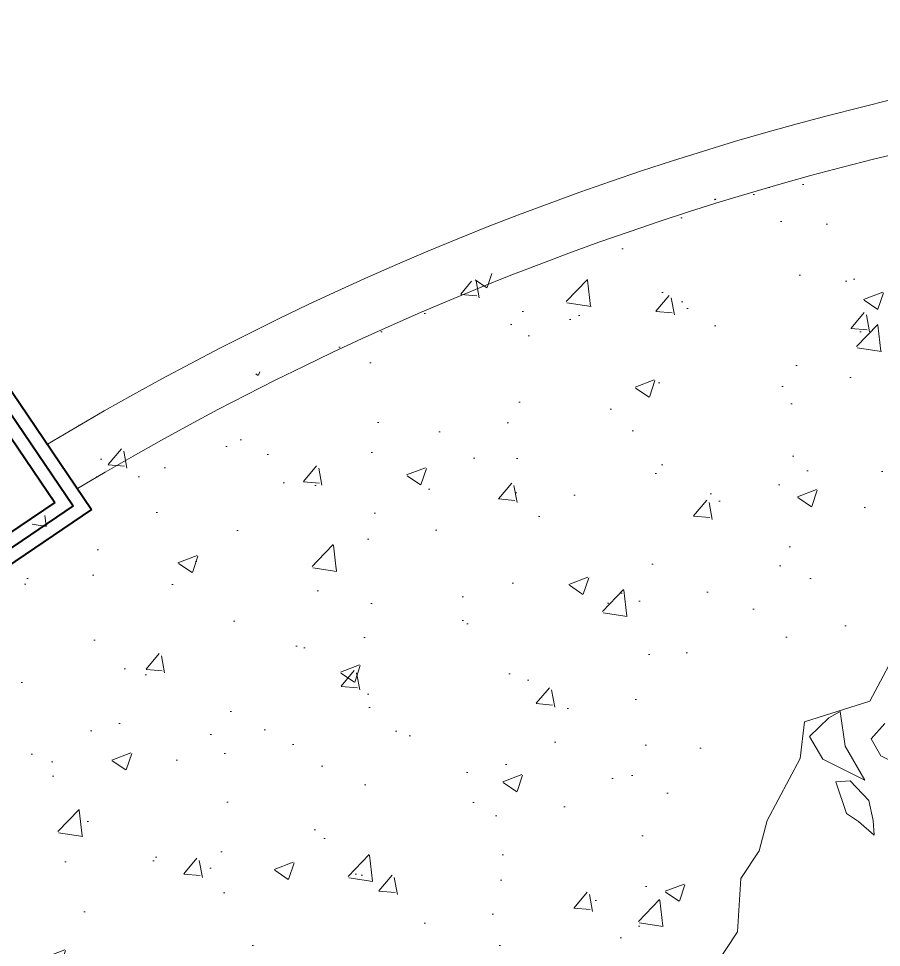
# Model space of a CAD drawing. Header units: metres. Extents: x 12093 to 20303, y 514 to 1412.
# Drawn here: x 19734.775 to 19736.386, y 700.021 to 701.755 of the extents above; entities that cross this region are included whole.
import ezdxf

# ---------------------------------------------------------------- set-up
doc = ezdxf.new("R2010")
doc.units = ezdxf.units.M
doc.linetypes.add('DASHED2', pattern=[9.525, 6.35, -3.175])
for name, color, linetype, lineweight in [('grass', 64, 'Continuous', 13), ('JARDINERA', 132, 'Continuous', 40), ('Layer2', 43, 'Continuous', 20), ('SARDINEL', 52, 'Continuous', 20), ('TEX', 81, 'Continuous', 13)]:
    doc.layers.add(name, color=color, linetype=linetype, lineweight=lineweight)
doc.layers.add('Proyecciones', color=52, linetype='DASHED2')
pattern_1 = [(50, (19136.99335, 73.14804), (0.36436934, -0.03187817), [0.0381, -0.4191]), (355, (19136.99335, 73.14804), (-0.07048565, 0.38211329), [0.03048, -0.33528]), (100.451, (19137.0237, 73.1454), (0.293885, 0.35023338), [0.03238, -0.35618]), (46.1842, (19136.99335, 73.24964), (0.54215808, -0.08408466), [0.05715, -0.62865]), (96.6356, (19137.03853, 73.24264), (0.47480847, 0.4948511), [0.04857, -0.53427]), (351.184, (19136.99335, 73.24964), (0.4748092, 0.49485024), [0.04572, -0.50292]), (21, (19137.04415, 73.22424), (0.30322976, -0.20453104), [0.0381, -0.4191]), (326, (19137.04415, 73.22424), (0.12360406, 0.36837593), [0.03048, -0.33528]), (71.4514, (19137.06942, 73.2072), (0.42683298, 0.16384572), [0.03238, -0.35618]), (37.5, (19136.99335, 73.14804), (0.006177207, 0.169110078), [0, -0.331216, 0, -0.34036, 0, -0.33655]), (7.5, (19136.99335, 73.14804), (0.133639325, 0.20036115), [0, -0.194056, 0, -0.323596, 0, -0.12827]), (327.5, (19136.88007, 73.14804), (0.27118119, -0.011457488), [0, -0.127, 0, -0.39624, 0, -0.52578]), (317.5, (19136.82927, 73.14804), (0.29625836, 0.05085298), [0, -0.1651, 0, -0.263144, 0, -0.37338])]

# ---------------------------------------------------------------- blocks, each defined once
blk = doc.blocks.new('ghgfghgh')
at = {"layer": 'grass'}
for p, q in [((20000.5268, 664.7692), (20000.5655, 664.842)), ((20000.45, 664.745), (20000.5268, 664.7692)), ((20000.5268, 664.7692), (20000.5268, 664.7692)), ((20000.4921, 664.7571), (20000.4788, 664.7495)), ((20000.498, 664.7162), (20000.4921, 664.7571)), ((20000.4788, 664.7495), (20000.456, 664.7275)), ((20000.4448, 664.7017), (20000.45, 664.745)), ((20000.5445, 664.7431), (20000.5284, 664.7249)), ((20000.456, 664.7275), (20000.4714, 664.7009)), ((20000.5284, 664.7249), (20000.5399, 664.705)), ((20000.521, 664.6763), (20000.498, 664.7162)), ((20000.5399, 664.705), (20000.5647, 664.6927)), ((20000.4061, 664.6289), (20000.4448, 664.7017)), ((20000.4714, 664.7009), (20000.521, 664.6763)), ((20000.4867, 664.6743), (20000.5039, 664.6753)), ((20000.4993, 664.6372), (20000.4867, 664.6743)), ((20000.5039, 664.6753), (20000.5259, 664.6525)), ((20000.5259, 664.6525), (20000.5307, 664.6287)), ((20000.5136, 664.6277), (20000.4993, 664.6372)), ((20000.3965, 664.5931), (20000.4061, 664.6289)), ((20000.5318, 664.6116), (20000.5136, 664.6277)), ((20000.5307, 664.6287), (20000.5318, 664.6116)), ((20000.375, 664.5605), (20000.3965, 664.5931)), ((20000.3709, 664.4977), (20000.375, 664.5605)), ((20000.3386, 664.4488), (20000.3709, 664.4977))]:
    blk.add_line(p, q, dxfattribs=at)
blk = doc.blocks.new('fghgg')
at = {"layer": 'JARDINERA'}
for p, q in [((19983.6623, 670.5354), (19983.6623, 670.8816)), ((19983.6623, 670.8816), (19983.8107, 670.8816)), ((19983.8601, 670.8816), (19984.0085, 670.8816)), ((19984.0085, 670.8816), (19984.0085, 670.5354)), ((19983.687, 670.5601), (19983.687, 670.8569)), ((19983.687, 670.8569), (19983.8107, 670.8569)), ((19983.8601, 670.8569), (19983.9838, 670.8569)), ((19983.9838, 670.8569), (19983.9838, 670.5601)), ((19983.7117, 670.5848), (19983.7117, 670.8321)), ((19983.7117, 670.8321), (19983.8107, 670.8321)), ((19983.8601, 670.8321), (19983.9591, 670.8321)), ((19983.9591, 670.8321), (19983.9591, 670.5848)), ((19983.9591, 670.5848), (19983.7117, 670.5848)), ((19983.9838, 670.5601), (19983.687, 670.5601)), ((19984.0085, 670.5354), (19983.6623, 670.5354))]:
    blk.add_line(p, q, dxfattribs=at)
blk.add_arc((19983.8354, 670.7085), 0.0495, 120, 60, dxfattribs=at)
at = {"layer": 'Proyecciones', "ltscale": 0.005}
for p, q in [((19983.8601, 671.401), (19983.8107, 671.401)), ((19983.8107, 670.7332), (19983.8107, 671.401)), ((19983.8601, 670.7332), (19983.8601, 671.401)), ((19983.8601, 671.1784), (19983.8107, 671.1784)), ((19983.8601, 670.9311), (19983.8107, 670.9311))]:
    blk.add_line(p, q, dxfattribs=at)
for centre, radius, start, end in [((19983.8354, 671.265), 0.1979, 277.1808, 262.8192), ((19983.8354, 671.265), 0.1714, 278.2989, 261.7011), ((19983.8354, 671.265), 0.1309, 100.8934, 259.1066), ((19983.8354, 671.265), 0.1309, 280.8934, 79.1066), ((19983.8354, 671.265), 0.1061, 103.4749, 256.5251), ((19983.8354, 671.265), 0.1061, 283.4749, 76.5251), ((19983.8354, 671.265), 0.0657, 112.1279, 247.8721), ((19983.8354, 671.265), 0.0657, 292.1279, 67.8721), ((19983.8354, 670.7332), 0.0247, 180, 0)]:
    blk.add_arc(centre, radius, start, end, dxfattribs=at)
at = {"layer": 'SARDINEL'}
blk.add_line((19983.7117, 670.5848), (19983.7117, 670.5848), dxfattribs=at)

msp = doc.modelspace()

# ---------------------------------------------------------------- hatches: boundary and pattern name
at = {"layer": 'grass'}
h = msp.add_hatch(dxfattribs=at)
h.set_pattern_fill('AR-CONC', color=256, scale=0.002, style=0)
h.set_pattern_definition(pattern_1)
h.paths.add_polyline_path([(19736.4452, 701.5132, 0.016253), (19736.0804, 701.4198), (19736.0706, 700.5325), (19736.3718, 700.4466), (19736.388, 700.4771), (19736.3963, 700.5459), (19736.5181, 700.5842), (19736.5795, 700.6996), (19736.6256, 700.7583), (19736.6427, 700.7841), (19736.7096, 700.8067), (19736.7834, 700.8174), (19736.8314, 700.8451), (19736.8637, 700.9277), (19736.8738, 700.9656), (19736.8978, 700.9794), (19736.9786, 700.9781), (19737.0197, 701.0178), (19737.1138, 701.1041), (19737.1378, 701.118), (19737.1946, 701.1028), (19737.1383, 701.0063), (19737.1799, 700.9343), (19737.2108, 700.9361), (19737.2492, 700.8924), (19737.256, 700.8963), (19737.26, 700.8824), (19737.371, 700.8526), (19737.4171, 700.9113), (19737.3718, 701.0451), (19737.4217, 701.0419), (19737.4534, 701.0399), (19737.4154, 701.0587), (19737.3971, 701.0903), (19737.4226, 701.1191), (19737.4437, 701.1313), (19737.4575, 701.083), (19737.4548, 701.0398), (19737.4775, 701.0383), (19737.4819, 701.0408), (19737.4827, 701.038), (19737.5035, 701.0366), (19737.4908, 701.0741), (19737.518, 701.0757), (19737.5529, 701.0396), (19737.5542, 701.0334), (19737.5712, 701.0323), (19737.5326, 701.1401), (19737.5192, 701.1467), (19737.5017, 701.177)])
h.paths.add_polyline_path([(19737.189, 701.0123), (19737.2251, 701.0472), (19737.2462, 701.0594), (19737.2555, 700.9945), (19737.2921, 700.9312), (19737.2134, 700.9702)], flags=16)
h.paths.add_polyline_path([(19737.3205, 701.0039), (19737.346, 701.0327), (19737.3671, 701.0449), (19737.3809, 700.9966), (19737.3781, 700.9528), (19737.3387, 700.9722)], flags=16)
h = msp.add_hatch(dxfattribs=at)
h.set_pattern_fill('AR-CONC', color=256, scale=0.002, style=0)
h.set_pattern_definition(pattern_1)
h.paths.add_polyline_path([(19736.0804, 701.4198, 0.05714), (19734.8632, 700.909), (19734.8888, 700.8714), (19734.8867, 700.87), (19736.0706, 700.5325)])
h = msp.add_hatch(dxfattribs=at)
h.set_pattern_fill('AR-CONC', color=256, scale=0.002, style=0)
h.set_pattern_definition(pattern_1)
h.paths.add_polyline_path([(19736.0706, 700.5325), (19734.8867, 700.87), (19734.7209, 700.7575), (19734.6885, 699.6895), (19736.049, 699.3902), (19736.0542, 699.4205), (19736.0417, 699.5253), (19736.05, 699.5941), (19736.0596, 699.7436), (19736.0621, 699.7637)])

# ---------------------------------------------------------------- linework, layer by layer
at = {"layer": 'Layer2'}
for radius, start, end in [(5.5636, 80.7832, 121.0043), (5.4636, 80.8444, 120.9466), (5.5636, 120.2807, 120.2996)]:
    msp.add_arc((19737.6942, 696.1917), radius, start, end, dxfattribs=at)

# ---------------------------------------------------------------- block references
at = {"layer": 'grass', "xscale": 1.586003757394792, "yscale": 1.586003757394792, "zscale": 1.586003757394792}
msp.add_blockref('ghgfghgh', (-11984.5464, -353.8459), dxfattribs=at)
at = {"layer": 'TEX', "lineweight": 20, "rotation": 34.15279565776102}
msp.add_blockref('fghgg', (3573.7167, -11073.1163), dxfattribs=at)

doc.saveas('drawing.dxf')
